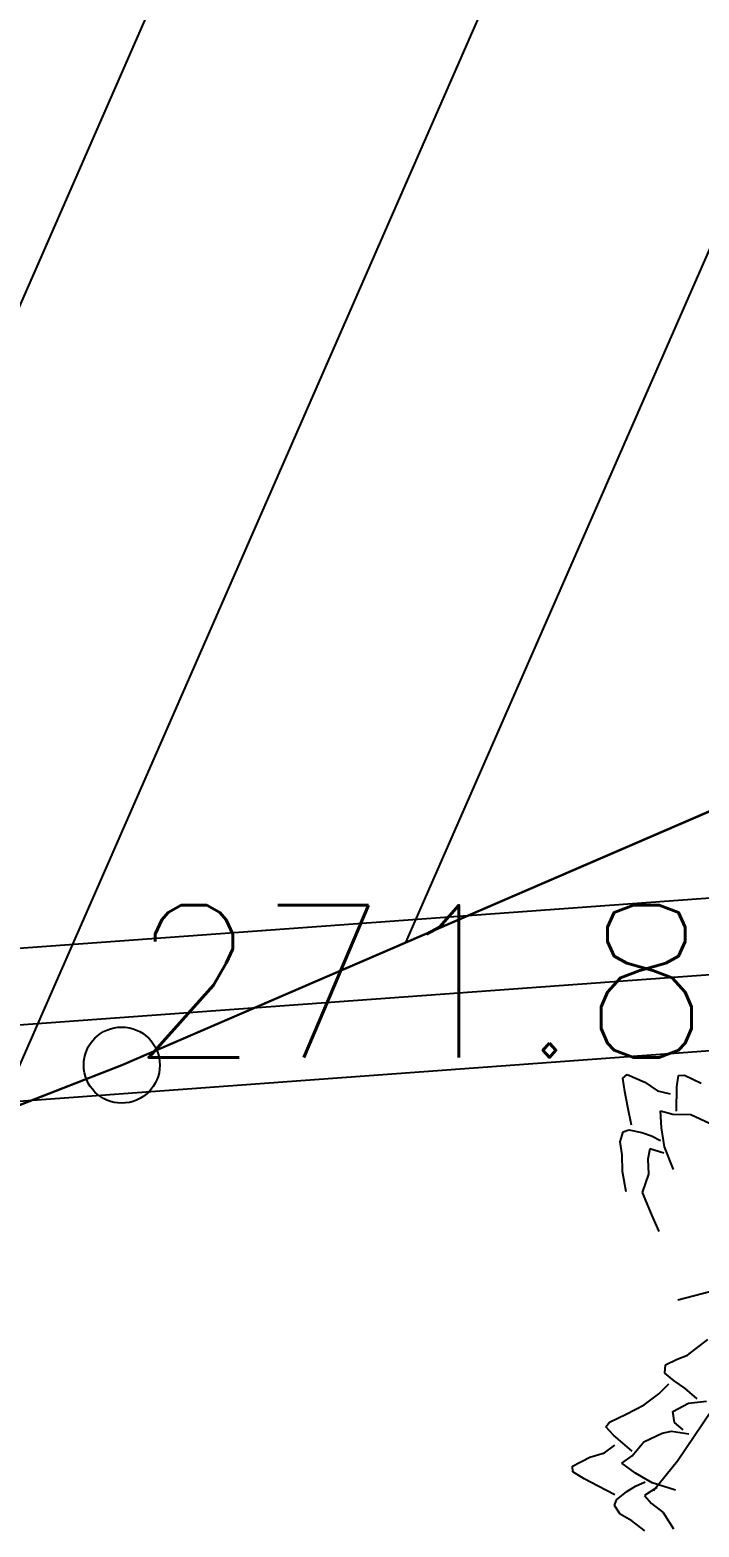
# Model space of a CAD drawing. Header units: millimetres. Extents: x 524954 to 526204, y 9523489 to 9524010.
# Drawn here: x 525711.46 to 525715.86, y 9523619.82 to 9523629.66 of the extents above; entities that cross this region are included whole.
import ezdxf

# ---------------------------------------------------------------- set-up
doc = ezdxf.new("R2010")
doc.units = ezdxf.units.MM
doc.header["$PDMODE"] = 32
doc.header["$PDSIZE"] = 0.5
doc.linetypes.add('ACAD_ISO12W100', pattern=[21, 12, -3, 0, -3, 0, -3])
for name, color, linetype in [('Arbre', 34, 'ACAD_ISO12W100'), ('Bati', 6, 'Continuous'), ('Bati_H', 1, 'Continuous'), ('Cloture', 7, 'Continuous'), ('PLUME_1', 7, 'Continuous'), ('PLUME_3', 4, 'Continuous'), ('TopoAlt', 3, 'Continuous'), ('TOPOJIS', 7, 'Continuous')]:
    doc.layers.add(name, color=color, linetype=linetype)
doc.styles.add('Simplex 1.0', font='Simplex.shx', dxfattribs={"width": 0.99, "height": 1})

# ---------------------------------------------------------------- blocks, each defined once
blk = doc.blocks.new('TCPOINT M')
at = {"color": 0}
blk.add_point((0, 0), dxfattribs=at)
at = {"layer": 'TopoAlt', "style": 'Simplex 1.0', "width": 0.99}
blk.add_attdef('ALT', (0.15, 0.15), '', height=1, dxfattribs=at)
blk = doc.blocks.new('v088')
at = {"color": 3, "linetype": 'Continuous'}
for p, q in [((-3.5682, 6.3771), (-3.539, 6.4025)), ((-3.539, 6.4025), (-3.4232, 6.3514)), ((-3.2129, 6.3221), (-3.2014, 6.3959)), ((-3.2014, 6.3959), (-3.1633, 6.397)), ((-3.1633, 6.397), (-3.053, 6.3458)), ((-3.5548, 6.2904), (-3.5682, 6.3771)), ((-3.4232, 6.3514), (-3.3399, 6.2939)), ((-3.2164, 6.1615), (-3.2129, 6.3221)), ((-3.5355, 6.1876), (-3.5548, 6.2904)), ((-3.3399, 6.2939), (-3.2577, 6.2746)), ((-3.5103, 6.0686), (-3.5355, 6.1876)), ((-3.3198, 6.1639), (-3.2403, 6.1417)), ((-3.3139, 6.0525), (-3.3198, 6.1639)), ((-3.2403, 6.1417), (-3.1205, 6.1398)), ((-3.1205, 6.1398), (-2.9991, 6.0834)), ((-3.5861, 5.9603), (-3.5662, 6.0262)), ((-3.5662, 6.0262), (-3.5284, 6.0381)), ((-3.5284, 6.0381), (-3.4436, 6.0215)), ((-3.4436, 6.0215), (-3.3804, 5.9989)), ((-3.294, 5.9279), (-3.3139, 6.0525)), ((-3.5727, 5.8736), (-3.5861, 5.9603)), ((-3.3915, 5.9142), (-3.4031, 5.8459)), ((-3.2981, 5.8843), (-3.3915, 5.9142)), ((-3.3804, 5.9989), (-3.3196, 5.968)), ((-3.2352, 5.7773), (-3.294, 5.9279)), ((-3.5695, 5.7648), (-3.5727, 5.8736)), ((-3.4031, 5.8459), (-3.4003, 5.748)), ((-3.5466, 5.6322), (-3.5695, 5.7648)), ((-3.4003, 5.748), (-3.4403, 5.6271)), ((-3.4403, 5.6271), (-3.3789, 5.4792)), ((-3.3789, 5.4792), (-3.3323, 5.3717)), ((-3.1435, 4.5571), (-3.0095, 4.66)), ((-3.2867, 4.4956), (-3.2101, 4.5328)), ((-3.2101, 4.5328), (-3.1435, 4.5571)), ((-3.2911, 4.4407), (-3.2867, 4.4956)), ((-3.2303, 4.3905), (-3.2911, 4.4407)), ((-3.3314, 4.3035), (-3.2664, 4.3702)), ((-3.1617, 4.3413), (-3.2303, 4.3905)), ((-3.0788, 4.2707), (-3.1617, 4.3413)), ((-3.5467, 4.1705), (-3.4268, 4.2328)), ((-3.4268, 4.2328), (-3.3314, 4.3035)), ((-3.2386, 4.1877), (-3.1373, 4.2436)), ((-3.1373, 4.2436), (-3.0186, 4.2553)), ((-3.6561, 4.1174), (-3.5467, 4.1705)), ((-3.2291, 4.1152), (-3.2386, 4.1877)), ((-3.6793, 4.0872), (-3.6561, 4.1174)), ((-3.6294, 4.0317), (-3.6793, 4.0872)), ((-3.4297, 3.988), (-3.3093, 4.0465)), ((-3.3093, 4.0465), (-3.2488, 4.0583)), ((-3.2488, 4.0583), (-3.1342, 4.0423)), ((-3.1725, 4.0683), (-3.2291, 4.1152)), ((-3.6878, 3.9154), (-3.6208, 3.9668)), ((-3.5071, 3.9275), (-3.6294, 4.0317)), ((-3.5069, 3.8964), (-3.4297, 3.988)), ((-3.8977, 3.8297), (-3.785, 3.8871)), ((-3.785, 3.8871), (-3.6878, 3.9154)), ((-3.5743, 3.8488), (-3.5069, 3.8964)), ((-3.4842, 3.783), (-3.5743, 3.8488)), ((-3.8965, 3.791), (-3.8977, 3.8297)), ((-3.8209, 3.7466), (-3.8965, 3.791)), ((-3.729, 3.6966), (-3.8209, 3.7466)), ((-3.3751, 3.7197), (-3.4842, 3.783)), ((-3.6208, 3.641), (-3.729, 3.6966)), ((-3.6087, 3.6076), (-3.5422, 3.6629)), ((-3.5422, 3.6629), (-3.4847, 3.6976)), ((-3.4847, 3.6976), (-3.4223, 3.7252)), ((-3.3439, 3.6889), (-3.4261, 3.6355)), ((-3.2212, 3.6701), (-3.3751, 3.7197)), ((-3.6232, 3.5708), (-3.6087, 3.6076)), ((-3.5847, 3.5138), (-3.6232, 3.5708)), ((-3.4261, 3.6355), (-3.3805, 3.5833)), ((-3.3805, 3.5833), (-3.3028, 3.5236)), ((-3.5091, 3.4694), (-3.5847, 3.5138)), ((-3.4228, 3.4031), (-3.5091, 3.4694)), ((-3.3028, 3.5236), (-3.2344, 3.4162))]:
    blk.add_line(p, q, dxfattribs=at)
at = {"linetype": 'Continuous'}
for p, q in [((-2.9464, 4.9876), (-3.2062, 4.92)), ((-2.9315, 4.2727), (-3.209, 3.8627)), ((-3.209, 3.8627), (-3.3666, 3.6666))]:
    blk.add_line(p, q, dxfattribs=at)

msp = doc.modelspace()

# ---------------------------------------------------------------- hatches: boundary and pattern name
at = {"layer": 'Bati_H'}
h = msp.add_hatch(dxfattribs=at)
h.set_pattern_fill('_U', color=256, scale=2, angle=66.35606, style=0, pattern_type=0)
h.set_pattern_definition([(66.356060545, (0, 0), (-1.8321108744, 0.80210332498), [])])
h.paths.add_polyline_path([(525698.434, 9523617.5299), (525712.0651, 9523622.8598), (525723.8174, 9523627.9351), (525721.9547, 9523632.56), (525715.0585, 9523629.985), (525712.202, 9523636.2914), (525683.9843, 9523625.3917), (525684.9855, 9523622.2675), (525694.6861, 9523625.975), (525696.7428, 9523621.8801), (525696.7343, 9523621.8768)])

# ---------------------------------------------------------------- linework, layer by layer
at = {"layer": 'Bati', "flags": 128}
msp.add_lwpolyline([(525698.434, 9523617.5299), (525712.0651, 9523622.8598), (525723.8174, 9523627.9351), (525721.9547, 9523632.56), (525715.0585, 9523629.985), (525712.202, 9523636.2914), (525683.9843, 9523625.3917), (525684.9855, 9523622.2675), (525694.6861, 9523625.975), (525696.7428, 9523621.8801), (525696.7343, 9523621.8768)], close=True, dxfattribs=at)
at = {"layer": 'Cloture'}
for p, q in [((525723.8174, 9523627.9351), (525712.0651, 9523622.8598)), ((525712.0651, 9523622.8598), (525703.8702, 9523619.6573))]:
    msp.add_line(p, q, dxfattribs=at)
at = {"layer": 'PLUME_1'}
msp.add_lwpolyline([(525458.4726, 9523640.2581), (525480.3887, 9523635.3405), (525499.5931, 9523633.233), (525627.7485, 9523622.0329), (525657.4251, 9523620.6897), (525687.4547, 9523621.3777), (525717.3751, 9523623.5616), (525747.1135, 9523628.239), (525776.244, 9523634.3759), (525805.1925, 9523643.0063), (525833.5332, 9523653.0962), (525860.7309, 9523665.108), (525887.2843, 9523679.0782), (525913.1935, 9523695.0066), (525937.4975, 9523712.3218), (525960.6949, 9523731.0603), (525982.7493, 9523751.7207), (526003.235, 9523773.2692), (526022.079, 9523796.7032), (526039.8529, 9523821.0618), (526045.291, 9523828.9786), (526068.1754, 9523865.7422)], dxfattribs=at)
at = {"layer": 'PLUME_3'}
for points in [[(525869.3794, 9523670.2513), (525860.1958, 9523665.5703), (525851.4745, 9523661.4244), (525842.2545, 9523657.2421), (525842.2545, 9523657.2421), (525832.9981, 9523653.5585), (525823.7417, 9523649.8748), (525814.4489, 9523646.6899), (525814.4489, 9523646.6899), (525804.6574, 9523643.4685), (525795.3647, 9523640.2836), (525786.0355, 9523637.5973), (525785.5368, 9523637.5609), (525776.2076, 9523634.8746), (525766.3433, 9523632.6506), (525756.4791, 9523630.4266), (525756.4791, 9523630.4266), (525746.5784, 9523628.7012), (525736.6777, 9523626.9759), (525727.2757, 9523625.287), (525726.777, 9523625.2506), (525716.84, 9523624.0239), (525707.3652, 9523623.3323)], [(525707.438, 9523622.335), (525717.4115, 9523623.063), (525717.4115, 9523623.063), (525727.3485, 9523624.2896), (525737.2492, 9523626.015), (525746.6512, 9523627.7039), (525747.1499, 9523627.7403), (525756.5518, 9523629.4292), (525766.4161, 9523631.6532), (525776.2804, 9523633.8773), (525776.7791, 9523633.9137), (525786.1083, 9523636.5999), (525795.4374, 9523639.2862), (525805.2289, 9523642.5076), (525805.2289, 9523642.5076), (525814.5217, 9523645.6925), (525823.8145, 9523648.8775), (525833.0709, 9523652.5611), (525833.5696, 9523652.5975), (525842.3273, 9523656.2448), (525851.5473, 9523660.4271), (525860.7673, 9523664.6094), (525861.266, 9523664.6458), (525869.9509, 9523669.2903)]]:
    msp.add_lwpolyline(points, dxfattribs=at)

# ---------------------------------------------------------------- block references
at = {"layer": 'Arbre'}
msp.add_blockref('v088', (525718.923, 9523616.396), dxfattribs=at)
at = {"layer": 'TOPOJIS'}
ref = msp.add_blockref('TCPOINT M', (525712.0651, 9523622.8598, 271.85), dxfattribs=at)
ref.add_attrib('ALT', '271.85', (525712.1151, 9523622.9098, 271.85), dxfattribs={"layer": 'TopoAlt', "height": 1, "style": 'Simplex 1.0', "width": 0.99})

doc.saveas('drawing.dxf')
